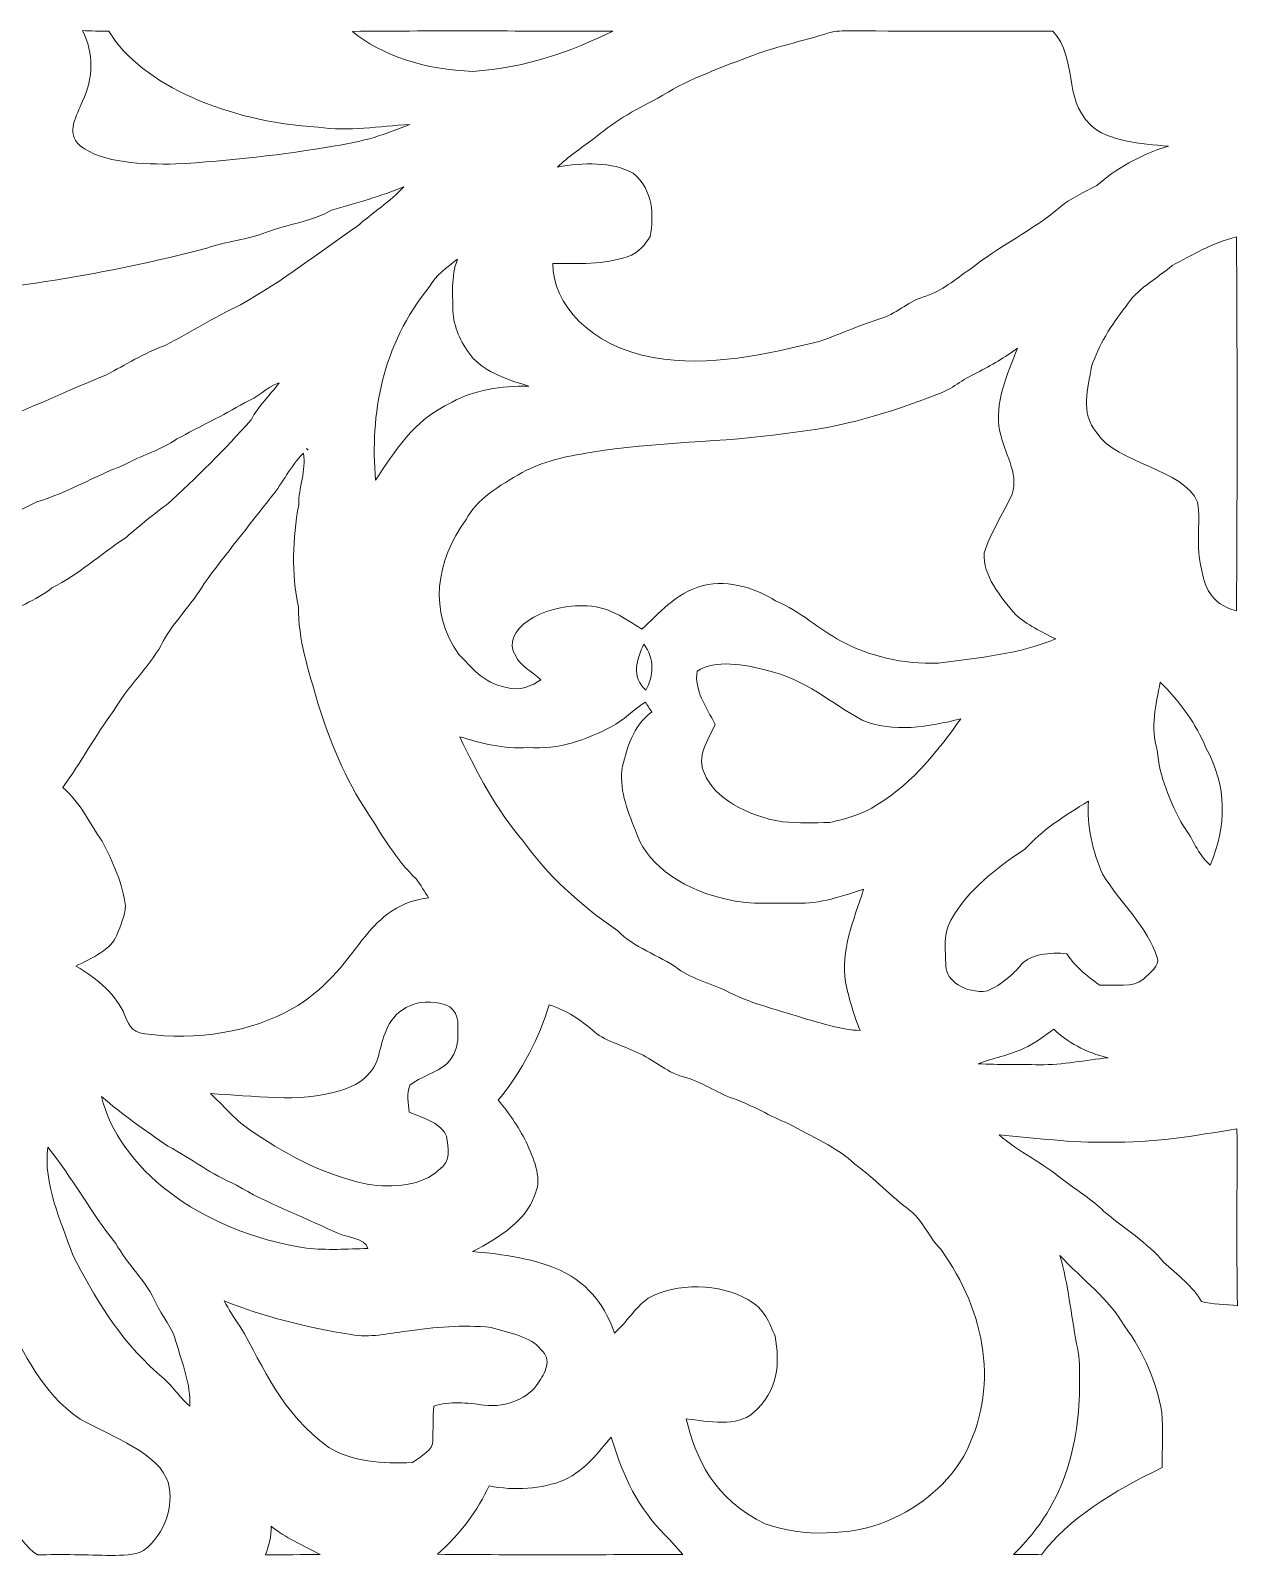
# Model space of a CAD drawing. Header units: millimetres. Extents: x -1200 to 1200, y -590 to 590.
# Drawn here: x 266 to 1200, y -590 to 590 of the extents above; entities that cross this region are included whole.
import ezdxf

# ---------------------------------------------------------------- set-up
doc = ezdxf.new("R2010")
doc.units = ezdxf.units.MM
doc.header["$MEASUREMENT"] = 0
doc.layers.add('Layer 1', color=7, linetype='Continuous')

msp = doc.modelspace()

# ---------------------------------------------------------------- linework, layer by layer
at = {"layer": 'Layer 1', "color": 250, "lineweight": 20}
for points, knots in [([(501.8141, 500.8112), (501.8141, 500.8112), (501.8141, 500.8112), (501.8141, 500.8112), (522.6294, 503.5947), (541.7168, 509.924), (559.3836, 517.3132), (535.8794, 515.8597), (512.1445, 511.7958), (488.564, 515.2439), (419.4722, 519.259), (352.1854, 547.2867), (326.5311, 589.5007), (319.7335, 589.4511), (312.8967, 589.5747), (306.061, 589.9685), (315.2014, 572.334), (314.6636, 552.9018), (306.0991, 535.243), (301.9894, 524.0859), (292.7336, 511.328), (304.256, 500.7623), (322.0762, 487.2407), (352.7612, 486.428), (378.3012, 486.7485), (420.01, 489.0139), (461.3725, 493.8172), (501.8141, 500.8112)], [0, 0, 0, 0, 0.111111111, 0.111111111, 0.111111111, 0.222222222, 0.222222222, 0.222222222, 0.333333333, 0.333333333, 0.333333333, 0.444444444, 0.444444444, 0.444444444, 0.555555556, 0.555555556, 0.555555556, 0.666666667, 0.666666667, 0.666666667, 0.777777778, 0.777777778, 0.777777778, 0.888888889, 0.888888889, 0.888888889, 1, 1, 1, 1]), ([(716.5001, 589.6236), (716.5001, 589.6236), (716.5001, 589.6236), (716.5001, 589.6236), (649.3679, 589.4267), (582.2346, 590.018), (515.1405, 589.3282), (536.7242, 570.8812), (572.134, 559.3052), (608.235, 558.4186), (648.5993, 560.7832), (685.0074, 574.0088), (716.5001, 589.6236)], [0, 0, 0, 0, 0.25, 0.25, 0.25, 0.5, 0.5, 0.5, 0.75, 0.75, 0.75, 1, 1, 1, 1]), ([(876.2296, 349.4171), (876.2296, 349.4171), (876.2296, 349.4171), (876.2296, 349.4171), (891.8606, 354.8354), (906.3386, 361.5348), (922.2777, 366.6326), (936.0264, 370.4501), (943.5545, 379.5874), (956.8426, 383.8482), (971.9358, 388.479), (981.3451, 397.6408), (992.751, 405.0788), (1014.1051, 422.4668), (1042.5638, 435.7664), (1062.9566, 453.6962), (1070.7917, 460.1736), (1081.3528, 464.9021), (1091.1083, 470.0991), (1105.5102, 482.7341), (1124.3287, 493.94), (1146.6038, 500.5403), (1124.9427, 502.0678), (1099.4038, 504.5058), (1086.1156, 516.9432), (1064.2238, 538.7895), (1077.1288, 567.0882), (1057.0038, 589.5496), (1004.7721, 589.7716), (952.5022, 589.4267), (900.2704, 589.7472), (894.74, 589.648), (888.8645, 589.8945), (883.8338, 588.1456), (863.1711, 581.5949), (840.7805, 577.2846), (821.3088, 569.3292), (796.6147, 560.143), (771.6887, 550.7593), (751.4875, 537.6565), (732.7843, 528.4452), (715.3865, 518.0023), (701.2916, 505.8358), (691.6134, 498.9394), (681.7436, 492.1423), (673.8323, 484.3098), (693.3803, 487.8564), (715.9624, 488.5957), (732.4001, 479.6553), (748.3, 465.617), (748.0311, 447.1944), (745.5739, 430.693), (741.6939, 424.7078), (737.2392, 418.0335), (727.7537, 414.9059), (710.125, 408.8963), (689.5395, 409.5609), (670.1831, 409.7089), (669.7226, 378.6268), (699.2177, 345.5752), (747.7621, 336.9797), (791.3532, 329.2212), (835.7107, 339.516), (876.2296, 349.4171)], [0, 0, 0, 0, 0.047619048, 0.047619048, 0.047619048, 0.095238095, 0.095238095, 0.095238095, 0.142857143, 0.142857143, 0.142857143, 0.19047619, 0.19047619, 0.19047619, 0.238095238, 0.238095238, 0.238095238, 0.285714286, 0.285714286, 0.285714286, 0.333333333, 0.333333333, 0.333333333, 0.380952381, 0.380952381, 0.380952381, 0.428571429, 0.428571429, 0.428571429, 0.476190476, 0.476190476, 0.476190476, 0.523809524, 0.523809524, 0.523809524, 0.571428571, 0.571428571, 0.571428571, 0.619047619, 0.619047619, 0.619047619, 0.666666667, 0.666666667, 0.666666667, 0.714285714, 0.714285714, 0.714285714, 0.761904762, 0.761904762, 0.761904762, 0.80952381, 0.80952381, 0.80952381, 0.857142857, 0.857142857, 0.857142857, 0.904761905, 0.904761905, 0.904761905, 0.952380952, 0.952380952, 0.952380952, 1, 1, 1, 1]), ([(143.6437, 250.2359), (143.6437, 250.2359), (143.6437, 250.2359), (143.6437, 250.2359), (165.3048, 259.7921), (189.1541, 266.9348), (211.66, 275.5548), (250.0657, 290.9231), (286.7046, 307.9913), (324.8796, 323.5816), (339.5123, 331.5362), (353.5299, 340.1318), (370.1984, 346.3878), (389.9379, 356.6331), (408.1426, 368.1351), (428.5745, 377.8637), (461.4499, 396.1628), (488.6784, 418.058), (518.4043, 438.3279), (530.349, 448.6716), (544.4439, 457.9081), (554.8896, 469.0156), (537.1466, 461.7989), (517.9056, 456.4301), (498.8563, 450.9134), (484.4925, 442.5147), (464.9825, 440.0761), (448.5841, 433.8696), (434.1811, 428.2544), (417.1294, 426.9), (402.4967, 421.6046), (326.1849, 401.5322), (245.2266, 388.5035), (163.0774, 383.1096), (148.6744, 382.3214), (134.081, 383.356), (119.8706, 381.2379), (102.0885, 379.0212), (83.8458, 380.1048), (66.1801, 382.2229), (20.0927, 383.356), (-26.1851, 387.001), (-70.3902, 395.8179), (-88.5556, 399.5369), (-107.8738, 401.4338), (-124.6959, 407.4923), (-105.1468, 390.8185), (-81.4129, 374.4644), (-74.9604, 353.3574), (-67.0491, 327.4723), (-108.2581, 303.3117), (-147.3161, 306.8582), (-182.9958, 314.1238), (-194.3636, 347.4958), (-169.553, 364.835), (-170.4751, 369.4406), (-181.6894, 368.554), (-187.1436, 370.1793), (-204.0026, 369.6871), (-222.6677, 365.2042), (-232.0781, 355.648), (-262.6868, 335.1813), (-275.4754, 306.8338), (-281.6971, 279.3723), (-282.6191, 267.9688), (-281.5827, 256.5408), (-282.0051, 245.1136), (-283.4639, 226.9123), (-275.975, 209.1305), (-270.2912, 191.4716), (-248.5538, 191.7425), (-227.3151, 187.9495), (-205.616, 188.8117), (-82.6028, 185.9542), (36.7231, 213.3669), (143.6437, 250.2359)], [0, 0, 0, 0, 0.04, 0.04, 0.04, 0.08, 0.08, 0.08, 0.12, 0.12, 0.12, 0.16, 0.16, 0.16, 0.2, 0.2, 0.2, 0.24, 0.24, 0.24, 0.28, 0.28, 0.28, 0.32, 0.32, 0.32, 0.36, 0.36, 0.36, 0.4, 0.4, 0.4, 0.44, 0.44, 0.44, 0.48, 0.48, 0.48, 0.52, 0.52, 0.52, 0.56, 0.56, 0.56, 0.6, 0.6, 0.6, 0.64, 0.64, 0.64, 0.68, 0.68, 0.68, 0.72, 0.72, 0.72, 0.76, 0.76, 0.76, 0.8, 0.8, 0.8, 0.84, 0.84, 0.84, 0.88, 0.88, 0.88, 0.92, 0.92, 0.92, 0.96, 0.96, 0.96, 1, 1, 1, 1]), ([(1199.1426, 140.933), (1199.1426, 140.933), (1199.1426, 140.933), (1199.1426, 140.933), (1199.8339, 237.3551), (1199.7577, 333.8024), (1199.1807, 430.2497), (1179.9016, 425.6685), (1165.1154, 416.1619), (1149.369, 408.108), (1137.2326, 397.7637), (1120.8723, 389.1192), (1113.8057, 376.6566), (1101.8229, 361.953), (1092.6062, 346.1659), (1086.9985, 329.9849), (1084.1953, 313.0151), (1077.9344, 294.5437), (1091.0691, 278.658), (1106.5466, 254.7927), (1158.2797, 250.8768), (1169.0324, 225.0405), (1171.7976, 207.8494), (1166.9977, 190.3875), (1172.22, 173.3199), (1174.025, 160.9557), (1178.7879, 145.9324), (1199.1426, 140.933)], [0, 0, 0, 0, 0.111111111, 0.111111111, 0.111111111, 0.222222222, 0.222222222, 0.222222222, 0.333333333, 0.333333333, 0.333333333, 0.444444444, 0.444444444, 0.444444444, 0.555555556, 0.555555556, 0.555555556, 0.666666667, 0.666666667, 0.666666667, 0.777777778, 0.777777778, 0.777777778, 0.888888889, 0.888888889, 0.888888889, 1, 1, 1, 1]), ([(592.1816, 302.4746), (592.1816, 302.4746), (592.1816, 302.4746), (592.1816, 302.4746), (608.3505, 311.6119), (630.4339, 315.1089), (651.5953, 314.8876), (634.8507, 319.665), (618.1822, 325.8226), (608.5812, 336.2404), (599.479, 346.7328), (594.4091, 358.6773), (592.9111, 370.6225), (592.8729, 384.8089), (590.9526, 399.2416), (596.4067, 413.157), (588.2646, 406.6301), (579.1242, 400.3007), (575.0146, 392.1729), (537.569, 346.3138), (528.7356, 293.1153), (532.9215, 242.0837), (547.7077, 263.782), (561.304, 287.9182), (592.1816, 302.4746)], [0, 0, 0, 0, 0.125, 0.125, 0.125, 0.25, 0.25, 0.25, 0.375, 0.375, 0.375, 0.5, 0.5, 0.5, 0.625, 0.625, 0.625, 0.75, 0.75, 0.75, 0.875, 0.875, 0.875, 1, 1, 1, 1]), ([(660.9273, 87.6352), (660.9273, 87.6352), (660.9273, 87.6352), (660.9273, 87.6352), (654.514, 93.8172), (644.2599, 98.5709), (641.3794, 106.0579), (628.7443, 126.0073), (662.9631, 146.1048), (693.1114, 144.7009), (713.0437, 145.4646), (726.063, 134.6029), (739.006, 126.7215), (752.5632, 138.8637), (764.0083, 154.0106), (786.5141, 160.6604), (807.3293, 165.1432), (827.992, 158.0249), (842.4702, 148.8136), (862.2881, 140.3416), (875.1921, 127.1404), (893.3574, 117.4858), (914.0583, 106.2058), (941.1725, 99.334), (968.4794, 100.4915), (999.7032, 104.3341), (1032.0789, 107.9547), (1059.3085, 119.1606), (1048.1323, 124.6034), (1037.0334, 130.4161), (1028.6224, 137.6817), (1015.6793, 152.4098), (1003.0051, 168.3449), (1003.9272, 185.7085), (1008.6901, 201.3476), (1018.5599, 216.0512), (1025.511, 231.2966), (1030.9652, 247.8224), (1019.1359, 263.634), (1016.0255, 279.7911), (1011.7623, 301.6368), (1021.287, 323.2367), (1029.7742, 344.1713), (1019.8652, 337.423), (1009.8419, 330.6747), (998.1279, 325.2068), (987.1445, 320.0594), (979.2332, 312.5229), (967.173, 308.2866), (931.687, 294.4947), (893.4728, 282.5251), (852.0722, 278.5101), (801.6835, 270.8996), (749.1839, 272.1311), (699.1414, 263.3631), (680.054, 260.8023), (661.4651, 256.0731), (646.4492, 247.9459), (628.629, 237.8229), (610.5397, 226.6665), (603.1271, 211.7164), (579.5075, 179.428), (573.8628, 140.2676), (597.2897, 107.2649), (607.3141, 97.6103), (615.3016, 85.2217), (634.2747, 81.7491), (644.0672, 78.1782), (654.3605, 83.1531), (660.9273, 87.6352)], [0, 0, 0, 0, 0.043478261, 0.043478261, 0.043478261, 0.086956522, 0.086956522, 0.086956522, 0.130434783, 0.130434783, 0.130434783, 0.173913043, 0.173913043, 0.173913043, 0.217391304, 0.217391304, 0.217391304, 0.260869565, 0.260869565, 0.260869565, 0.304347826, 0.304347826, 0.304347826, 0.347826087, 0.347826087, 0.347826087, 0.391304348, 0.391304348, 0.391304348, 0.434782609, 0.434782609, 0.434782609, 0.47826087, 0.47826087, 0.47826087, 0.52173913, 0.52173913, 0.52173913, 0.565217391, 0.565217391, 0.565217391, 0.608695652, 0.608695652, 0.608695652, 0.652173913, 0.652173913, 0.652173913, 0.695652174, 0.695652174, 0.695652174, 0.739130435, 0.739130435, 0.739130435, 0.782608696, 0.782608696, 0.782608696, 0.826086957, 0.826086957, 0.826086957, 0.869565217, 0.869565217, 0.869565217, 0.913043478, 0.913043478, 0.913043478, 0.956521739, 0.956521739, 0.956521739, 1, 1, 1, 1]), ([(109.3858, 80.0003), (109.3858, 80.0003), (109.3858, 80.0003), (109.3858, 80.0003), (151.7859, 91.3793), (186.7732, 110.8115), (225.3325, 126.3767), (230.6321, 128.6184), (236.1244, 130.835), (240.3484, 133.9627), (252.831, 143.3465), (270.7656, 148.8136), (282.5569, 158.6407), (303.9479, 169.6497), (319.4254, 184.2061), (338.4366, 196.6931), (349.1513, 205.4115), (359.0984, 214.4992), (370.9278, 222.6271), (394.432, 244.005), (416.6689, 265.9741), (436.6774, 288.756), (441.9389, 298.9028), (451.1566, 307.8433), (458.4538, 317.3995), (447.6239, 313.6065), (442.0935, 305.996), (431.4932, 301.9077), (414.9782, 291.9081), (396.3905, 283.4851), (379.2995, 273.9295), (367.4712, 265.5553), (350.9563, 261.0976), (337.9762, 253.6352), (314.8552, 244.8672), (295.1537, 232.6755), (270.8048, 225.2374), (260.8184, 220.9766), (252.6774, 214.9922), (241.2323, 212.1842), (199.2928, 199.7964), (159.659, 183.9841), (115.8764, 174.305), (50.3565, 154.7492), (-20.5785, 144.3071), (-90.9375, 134.554), (-111.2149, 132.9036), (-131.4553, 130.8594), (-151.7327, 129.1357), (-177.3108, 128.6673), (-202.8889, 129.0365), (-228.467, 129.0121), (-203.0043, 95.837), (-155.0357, 70.1488), (-100.1934, 59.1153), (-72.0798, 53.7458), (-42.4693, 56.4309), (-13.6274, 55.8885), (29.3485, 58.4011), (71.1727, 67.2919), (109.3858, 80.0003)], [0, 0, 0, 0, 0.05, 0.05, 0.05, 0.1, 0.1, 0.1, 0.15, 0.15, 0.15, 0.2, 0.2, 0.2, 0.25, 0.25, 0.25, 0.3, 0.3, 0.3, 0.35, 0.35, 0.35, 0.4, 0.4, 0.4, 0.45, 0.45, 0.45, 0.5, 0.5, 0.5, 0.55, 0.55, 0.55, 0.6, 0.6, 0.6, 0.65, 0.65, 0.65, 0.7, 0.7, 0.7, 0.75, 0.75, 0.75, 0.8, 0.8, 0.8, 0.85, 0.85, 0.85, 0.9, 0.9, 0.9, 0.95, 0.95, 0.95, 1, 1, 1, 1]), ([(468.0548, -167.1269), (468.0548, -167.1269), (468.0548, -167.1269), (468.0548, -167.1269), (493.4794, -152.7437), (508.1893, -132.8431), (522.7066, -113.6078), (533.9971, -99.8893), (547.5934, -83.9548), (573.939, -81.2453), (570.8287, -76.3199), (568.1016, -71.2709), (564.3381, -66.4928), (548.3609, -50.9766), (538.453, -33.3666), (527.4303, -16.2738), (509.1877, 11.261), (497.3582, 40.2989), (488.4106, 69.607), (481.2287, 94.2117), (472.8557, 118.9637), (473.3936, 144.1095), (467.5942, 170.1671), (468.7853, 196.7664), (473.4697, 222.849), (473.202, 236.3205), (479.5772, 249.4728), (477.0808, 262.9694), (466.7495, 252.4525), (461.5261, 240.4095), (452.5011, 229.4982), (435.1032, 207.0123), (417.014, 184.7723), (400.3075, 162.0888), (391.0908, 145.5875), (374.922, 131.0807), (367.125, 114.2597), (356.9863, 96.8717), (340.5106, 81.3058), (330.4481, 63.8682), (315.9308, 44.4117), (305.4078, 23.8464), (290.8905, 4.3647), (305.4078, -8.1468), (311.2833, -23.4906), (321.4993, -37.406), (329.9102, -53.6609), (337.1695, -70.3103), (339.5504, -87.4029), (338.821, -95.0623), (335.7868, -102.5988), (332.6755, -109.9872), (328.7585, -120.7749), (313.895, -127.5972), (300.9911, -134.0006), (318.6579, -143.9506), (332.6374, -156.9794), (338.7818, -171.6586), (341.4708, -177.2988), (343.1604, -185.3275), (354.3366, -186.3126), (393.8941, -192.2482), (437.7911, -184.4409), (468.0548, -167.1269)], [0, 0, 0, 0, 0.047619048, 0.047619048, 0.047619048, 0.095238095, 0.095238095, 0.095238095, 0.142857143, 0.142857143, 0.142857143, 0.19047619, 0.19047619, 0.19047619, 0.238095238, 0.238095238, 0.238095238, 0.285714286, 0.285714286, 0.285714286, 0.333333333, 0.333333333, 0.333333333, 0.380952381, 0.380952381, 0.380952381, 0.428571429, 0.428571429, 0.428571429, 0.476190476, 0.476190476, 0.476190476, 0.523809524, 0.523809524, 0.523809524, 0.571428571, 0.571428571, 0.571428571, 0.619047619, 0.619047619, 0.619047619, 0.666666667, 0.666666667, 0.666666667, 0.714285714, 0.714285714, 0.714285714, 0.761904762, 0.761904762, 0.761904762, 0.80952381, 0.80952381, 0.80952381, 0.857142857, 0.857142857, 0.857142857, 0.904761905, 0.904761905, 0.904761905, 0.952380952, 0.952380952, 0.952380952, 1, 1, 1, 1]), ([(480.8825, 265.4073), (480.8825, 265.4073), (480.8825, 265.4073), (480.8825, 265.4073), (478.7705, 266.7868), (478.7705, 266.7868), (480.8825, 265.4073)], [0, 0, 0, 0, 0.5, 0.5, 0.5, 1, 1, 1, 1]), ([(742.002, 79.4836), (742.002, 79.4836), (742.002, 79.4836), (742.002, 79.4836), (748.5688, 90.8376), (748.7996, 104.0137), (740.5803, 115.0478), (735.2045, 103.5704), (730.3654, 90.0982), (742.002, 79.4836)], [0, 0, 0, 0, 0.333333333, 0.333333333, 0.333333333, 0.666666667, 0.666666667, 0.666666667, 1, 1, 1, 1]), ([(920.7405, -9.2799), (920.7405, -9.2799), (920.7405, -9.2799), (920.7405, -9.2799), (950.6971, 9.1184), (968.6709, 33.6239), (985.8, 57.416), (961.5664, 51.2828), (933.1458, 46.1354), (909.5654, 56.3569), (885.0619, 69.3361), (866.4741, 87.9556), (835.2501, 94.9748), (818.9279, 99.334), (795.5772, 103.6688), (781.7512, 94.3346), (779.3704, 79.7545), (788.9331, 66.4793), (795.7699, 53.0317), (790.2003, 40.7171), (780.8683, 28.0583), (787.5505, 15.0296), (794.8478, -3.6395), (819.6573, -17.6038), (848.116, -22.333), (860.0988, -23.4906), (872.3506, -23.2442), (884.3706, -22.7268), (897.736, -20.0669), (910.948, -15.8557), (920.7405, -9.2799)], [0, 0, 0, 0, 0.1, 0.1, 0.1, 0.2, 0.2, 0.2, 0.3, 0.3, 0.3, 0.4, 0.4, 0.4, 0.5, 0.5, 0.5, 0.6, 0.6, 0.6, 0.7, 0.7, 0.7, 0.8, 0.8, 0.8, 0.9, 0.9, 0.9, 1, 1, 1, 1]), ([(1178.8641, -55.8035), (1178.8641, -55.8035), (1178.8641, -55.8035), (1178.8641, -55.8035), (1191.5764, -26.1994), (1192.0379, 5.7931), (1175.523, 34.831), (1168.2268, 52.9088), (1156.0512, 70.0999), (1140.1514, 85.7391), (1136.6948, 68.2771), (1132.3174, 50.5442), (1137.8858, 33.0333), (1139.3457, 12.8618), (1147.7556, -6.7917), (1158.0871, -25.7561), (1166.1518, -35.4603), (1168.3803, -46.9127), (1178.8641, -55.8035)], [0, 0, 0, 0, 0.166666667, 0.166666667, 0.166666667, 0.333333333, 0.333333333, 0.333333333, 0.5, 0.5, 0.5, 0.666666667, 0.666666667, 0.666666667, 0.833333333, 0.833333333, 0.833333333, 1, 1, 1, 1]), ([(907.952, -183.7762), (907.952, -183.7762), (907.952, -183.7762), (907.952, -183.7762), (902.7286, -171.5105), (899.4257, -158.9991), (896.6604, -146.4381), (892.7053, -122.1049), (903.0356, -98.19), (910.6018, -74.5466), (894.0487, -79.5216), (877.3813, -86.0478), (858.37, -85.2597), (839.5907, -84.9154), (819.6965, -86.8856), (802.1059, -81.5657), (766.8115, -73.438), (741.0037, -52.257), (734.0516, -28.9089), (727.4456, -12.7524), (721.0322, 3.9954), (724.1045, 20.8172), (727.9452, 35.4468), (731.5934, 50.9135), (746.6485, 62.8099), (744.997, 65.2974), (743.3454, 67.8093), (741.6939, 70.3212), (732.2847, 64.2383), (725.4871, 56.6522), (715.1948, 51.1355), (697.0676, 41.7022), (675.0222, 33.1073), (650.7505, 35.2248), (632.0462, 33.8704), (614.5341, 38.402), (598.0963, 43.5494), (611.4618, 15.7186), (625.5556, -12.1366), (647.7164, -37.6769), (665.5748, -63.2171), (690.8067, -86.2943), (720.4182, -106.7611), (731.9396, -119.0512), (752.4869, -125.553), (767.0423, -135.9959), (777.9496, -144.271), (794.5789, -147.6452), (807.2139, -154.517), (825.1114, -163.7276), (847.0796, -168.4324), (867.2034, -175.1555), (880.4155, -178.6532), (893.3574, -183.3329), (907.952, -183.7762)], [0, 0, 0, 0, 0.055555556, 0.055555556, 0.055555556, 0.111111111, 0.111111111, 0.111111111, 0.166666667, 0.166666667, 0.166666667, 0.222222222, 0.222222222, 0.222222222, 0.277777778, 0.277777778, 0.277777778, 0.333333333, 0.333333333, 0.333333333, 0.388888889, 0.388888889, 0.388888889, 0.444444444, 0.444444444, 0.444444444, 0.5, 0.5, 0.5, 0.555555556, 0.555555556, 0.555555556, 0.611111111, 0.611111111, 0.611111111, 0.666666667, 0.666666667, 0.666666667, 0.722222222, 0.722222222, 0.722222222, 0.777777778, 0.777777778, 0.777777778, 0.833333333, 0.833333333, 0.833333333, 0.888888889, 0.888888889, 0.888888889, 0.944444444, 0.944444444, 0.944444444, 1, 1, 1, 1]), ([(1006.5008, -153.187), (1006.5008, -153.187), (1006.5008, -153.187), (1006.5008, -153.187), (1017.7914, -147.8916), (1026.2415, -140.6016), (1032.6167, -132.6951), (1039.5297, -124.7649), (1054.968, -123.0411), (1067.873, -124.4444), (1073.8258, -133.5084), (1082.9662, -141.5371), (1093.3738, -148.7042), (1104.6261, -148.064), (1119.3742, -151.0193), (1127.094, -144.0246), (1132.1246, -139.0496), (1140.1514, -133.7793), (1137.8478, -127.3019), (1130.7812, -104.2241), (1109.0047, -84.7179), (1095.7547, -63.1187), (1087.5745, -44.7205), (1083.3113, -25.3867), (1084.6177, -6.2499), (1066.3369, -17.5305), (1048.0169, -29.1553), (1035.4962, -43.4645), (1012.0693, -58.6115), (990.9853, -75.9995), (979.4628, -96.2198), (971.5515, -108.1895), (974.1632, -121.3907), (974.2013, -134.0257), (974.5856, -144.7639), (988.8721, -155.551), (1006.5008, -153.187)], [0, 0, 0, 0, 0.083333333, 0.083333333, 0.083333333, 0.166666667, 0.166666667, 0.166666667, 0.25, 0.25, 0.25, 0.333333333, 0.333333333, 0.333333333, 0.416666667, 0.416666667, 0.416666667, 0.5, 0.5, 0.5, 0.583333333, 0.583333333, 0.583333333, 0.666666667, 0.666666667, 0.666666667, 0.75, 0.75, 0.75, 0.833333333, 0.833333333, 0.833333333, 0.916666667, 0.916666667, 0.916666667, 1, 1, 1, 1]), ([(581.7359, -291.8972), (581.7359, -291.8972), (581.7359, -291.8972), (581.7359, -291.8972), (592.1816, -284.8041), (589.1095, -274.4352), (587.8423, -265.6428), (584.5012, -256.185), (570.7133, -251.5793), (558.9231, -246.9248), (558.4234, -240.0529), (556.6184, -232.9354), (559.5371, -226.1627), (567.4103, -219.5373), (580.4295, -216.4096), (588.0339, -209.6362), (594.064, -203.2824), (596.7138, -195.7948), (596.6365, -188.4063), (596.4067, -180.7219), (598.595, -171.979), (590.4921, -165.5009), (581.8122, -161.1172), (569.0999, -160.2062), (559.9214, -164.5158), (541.7168, -172.4956), (539.5667, -187.9385), (535.8794, -200.6958), (534.0363, -212.9363), (523.7049, -225.7438), (505.0399, -230.3739), (473.6625, -240.2506), (438.2527, -233.9945), (405.2239, -232.6149), (415.2863, -241.753), (423.1203, -251.9242), (435.0259, -260.2), (460.9502, -277.7849), (489.7539, -294.976), (526.3928, -302.5865), (545.9027, -306.1079), (570.0982, -303.4732), (581.7359, -291.8972)], [0, 0, 0, 0, 0.071428571, 0.071428571, 0.071428571, 0.142857143, 0.142857143, 0.142857143, 0.214285714, 0.214285714, 0.214285714, 0.285714286, 0.285714286, 0.285714286, 0.357142857, 0.357142857, 0.357142857, 0.428571429, 0.428571429, 0.428571429, 0.5, 0.5, 0.5, 0.571428571, 0.571428571, 0.571428571, 0.642857143, 0.642857143, 0.642857143, 0.714285714, 0.714285714, 0.714285714, 0.785714286, 0.785714286, 0.785714286, 0.857142857, 0.857142857, 0.857142857, 0.928571429, 0.928571429, 0.928571429, 1, 1, 1, 1]), ([(928.691, -563.5055), (928.691, -563.5055), (928.691, -563.5055), (928.691, -563.5055), (956.6119, -551.6098), (976.4679, -533.1383), (988.1428, -513.1644), (1016.0255, -460.9257), (1005.6942, -402.4812), (970.2843, -352.8787), (960.6824, -343.6919), (957.7256, -332.2891), (947.1253, -323.4715), (931.4943, -311.9695), (919.5887, -298.6211), (903.8423, -287.1687), (890.6314, -274.3612), (870.3911, -265.9137), (852.6862, -255.9637), (837.6703, -250.1509), (825.4958, -241.8263), (809.941, -236.5315), (796.0769, -231.7039), (785.8991, -223.4532), (771.152, -219.5617), (756.5955, -215.523), (748.3392, -206.188), (735.3188, -200.6958), (723.682, -195.105), (709.0886, -191.4852), (700.7538, -183.4313), (691.6907, -175.6484), (681.0142, -168.3828), (667.4179, -163.8268), (659.2758, -189.3419), (647.1013, -214.6112), (627.8984, -237.6395), (637.0007, -248.747), (644.9513, -260.2489), (650.5578, -272.2926), (656.0883, -285.1489), (662.3099, -298.9408), (655.705, -312.142), (649.5976, -329.9985), (629.6654, -343.8887), (607.9662, -354.8985), (631.663, -356.7946), (656.012, -360.3908), (675.8289, -369.3305), (699.9863, -380.7836), (711.7003, -399.6), (717.7673, -417.8746), (727.6382, -409.3279), (732.9379, -398.9102), (744.0368, -390.9304), (765.0838, -378.6158), (800.4555, -379.6009), (820.9256, -392.0391), (834.2137, -398.9842), (837.8237, -410.3137), (842.0869, -420.3865), (845.9267, -440.4345), (844.9664, -463.1179), (824.9961, -479.7673), (813.0524, -490.6283), (790.393, -486.3926), (773.3794, -484.2989), (780.5994, -514.3463), (794.6943, -546.5609), (834.5588, -565.5992), (863.5553, -575.6728), (900.7701, -574.9334), (928.691, -563.5055)], [0, 0, 0, 0, 0.041666667, 0.041666667, 0.041666667, 0.083333333, 0.083333333, 0.083333333, 0.125, 0.125, 0.125, 0.166666667, 0.166666667, 0.166666667, 0.208333333, 0.208333333, 0.208333333, 0.25, 0.25, 0.25, 0.291666667, 0.291666667, 0.291666667, 0.333333333, 0.333333333, 0.333333333, 0.375, 0.375, 0.375, 0.416666667, 0.416666667, 0.416666667, 0.458333333, 0.458333333, 0.458333333, 0.5, 0.5, 0.5, 0.541666667, 0.541666667, 0.541666667, 0.583333333, 0.583333333, 0.583333333, 0.625, 0.625, 0.625, 0.666666667, 0.666666667, 0.666666667, 0.708333333, 0.708333333, 0.708333333, 0.75, 0.75, 0.75, 0.791666667, 0.791666667, 0.791666667, 0.833333333, 0.833333333, 0.833333333, 0.875, 0.875, 0.875, 0.916666667, 0.916666667, 0.916666667, 0.958333333, 0.958333333, 0.958333333, 1, 1, 1, 1]), ([(1099.9798, -204.9565), (1099.9798, -204.9565), (1099.9798, -204.9565), (1099.9798, -204.9565), (1082.4283, -200.8933), (1067.9873, -192.5687), (1057.7332, -182.692), (1050.4751, -188.0615), (1043.4086, -193.7018), (1034.2682, -197.839), (1023.5144, -202.8635), (1010.4951, -205.1786), (999.1655, -209.5622), (1014.9499, -210.2275), (1030.7725, -210.2031), (1046.5581, -210.2275), (1064.7616, -210.5724), (1082.1594, -206.5825), (1099.9798, -204.9565)], [0, 0, 0, 0, 0.166666667, 0.166666667, 0.166666667, 0.333333333, 0.333333333, 0.333333333, 0.5, 0.5, 0.5, 0.666666667, 0.666666667, 0.666666667, 0.833333333, 0.833333333, 0.833333333, 1, 1, 1, 1]), ([(526.9306, -352.3858), (526.9306, -352.3858), (526.9306, -352.3858), (526.9306, -352.3858), (525.4718, -344.1352), (508.4963, -343.8887), (500.2388, -339.1113), (475.4293, -327.1165), (447.9309, -317.3146), (425.4632, -303.3747), (405.3773, -295.1729), (390.822, -282.8095), (372.2723, -273.4006), (354.4127, -261.0371), (336.7851, -248.4761), (320.9615, -234.9795), (333.5595, -288.671), (395.4684, -339.2586), (479.4999, -352.263), (495.169, -353.8143), (511.1843, -353.0261), (526.9306, -352.3858)], [0, 0, 0, 0, 0.142857143, 0.142857143, 0.142857143, 0.285714286, 0.285714286, 0.285714286, 0.428571429, 0.428571429, 0.428571429, 0.571428571, 0.571428571, 0.571428571, 0.714285714, 0.714285714, 0.714285714, 0.857142857, 0.857142857, 0.857142857, 1, 1, 1, 1]), ([(1199.9493, -396.7431), (1199.9493, -396.7431), (1199.9493, -396.7431), (1199.9493, -396.7431), (1198.9509, -351.1543), (1199.8719, -305.5173), (1199.5268, -259.904), (1166.9977, -265.1994), (1134.0069, -270.9627), (1100.1713, -270.1256), (1071.5984, -270.9382), (1043.6383, -266.8247), (1015.4878, -264.6332), (1030.1204, -277.3905), (1050.2062, -286.9222), (1065.184, -299.4833), (1075.4, -307.6844), (1087.9588, -314.7035), (1096.5232, -323.7668), (1112.1542, -336.7467), (1130.7812, -348.3959), (1142.7631, -363.0507), (1153.4406, -372.9022), (1165.8448, -382.0144), (1171.9903, -393.5408), (1180.631, -396.0534), (1190.7707, -395.2896), (1199.9493, -396.7431)], [0, 0, 0, 0, 0.111111111, 0.111111111, 0.111111111, 0.222222222, 0.222222222, 0.222222222, 0.333333333, 0.333333333, 0.333333333, 0.444444444, 0.444444444, 0.444444444, 0.555555556, 0.555555556, 0.555555556, 0.666666667, 0.666666667, 0.666666667, 0.777777778, 0.777777778, 0.777777778, 0.888888889, 0.888888889, 0.888888889, 1, 1, 1, 1]), ([(389.2086, -474.5214), (389.2086, -474.5214), (389.2086, -474.5214), (389.2086, -474.5214), (390.1306, -457.5767), (383.2557, -441.0998), (378.532, -424.5489), (376.1512, -414.1556), (367.6629, -404.9687), (363.1699, -394.9447), (356.1416, -378.567), (340.7414, -364.4295), (331.8687, -348.4944), (312.1673, -324.3093), (298.9945, -298.2021), (279.292, -274.0659), (275.7973, -302.5369), (289.2009, -330.2198), (298.6483, -357.7057), (315.4311, -389.3051), (333.1751, -421.3716), (363.9767, -448.6362), (374.2688, -456.4925), (379.9146, -466.2456), (389.2086, -474.5214)], [0, 0, 0, 0, 0.125, 0.125, 0.125, 0.25, 0.25, 0.25, 0.375, 0.375, 0.375, 0.5, 0.5, 0.5, 0.625, 0.625, 0.625, 0.75, 0.75, 0.75, 0.875, 0.875, 0.875, 1, 1, 1, 1]), ([(1048.3239, -589.3906), (1048.3239, -589.3906), (1048.3239, -589.3906), (1048.3239, -589.3906), (1068.3716, -561.9046), (1104.2038, -540.059), (1141.6112, -522.0553), (1141.7266, -507.7949), (1142.3025, -493.5102), (1141.4958, -479.2499), (1137.0791, -456.1232), (1128.1303, -433.1689), (1112.1923, -412.1359), (1101.2089, -392.1124), (1079.1254, -375.9315), (1062.5723, -357.9026), (1068.8713, -380.4876), (1071.2522, -403.393), (1075.3237, -426.1742), (1077.6274, -434.6469), (1077.8962, -443.2919), (1077.6655, -451.8868), (1078.5113, -499.1994), (1068.3335, -549.0483), (1026.5866, -589.2678), (1033.8458, -589.2678), (1041.1039, -589.3166), (1048.3239, -589.3906)], [0, 0, 0, 0, 0.111111111, 0.111111111, 0.111111111, 0.222222222, 0.222222222, 0.222222222, 0.333333333, 0.333333333, 0.333333333, 0.444444444, 0.444444444, 0.444444444, 0.555555556, 0.555555556, 0.555555556, 0.666666667, 0.666666667, 0.666666667, 0.777777778, 0.777777778, 0.777777778, 0.888888889, 0.888888889, 0.888888889, 1, 1, 1, 1]), ([(561.5337, -518.0409), (561.5337, -518.0409), (561.5337, -518.0409), (561.5337, -518.0409), (568.1789, -513.1148), (578.0487, -508.3123), (577.3193, -501.0711), (577.5108, -492.2291), (577.2039, -483.3878), (578.1249, -474.5458), (590.4148, -470.0881), (603.8184, -472.0088), (616.7996, -473.6347), (634.9268, -476.1467), (652.0558, -467.2558), (658.5845, -456.887), (664.2695, -448.8576), (670.0677, -438.5383), (660.8892, -430.6074), (653.6692, -420.8543), (636.463, -417.825), (622.4454, -413.4903), (600.6308, -411.5445), (578.3557, -413.0965), (557.0027, -416.4706), (542.8686, -418.0471), (528.3905, -421.889), (513.9886, -419.0817), (479.538, -413.5398), (446.0105, -405.0671), (415.9003, -392.9502), (419.3568, -399.6244), (423.313, -406.1514), (427.9594, -412.5052), (446.7018, -444.7937), (460.0672, -480.1121), (496.8205, -506.3421), (513.9494, -517.1047), (538.5292, -519.5182), (561.5337, -518.0409)], [0, 0, 0, 0, 0.076923077, 0.076923077, 0.076923077, 0.153846154, 0.153846154, 0.153846154, 0.230769231, 0.230769231, 0.230769231, 0.307692308, 0.307692308, 0.307692308, 0.384615385, 0.384615385, 0.384615385, 0.461538462, 0.461538462, 0.461538462, 0.538461538, 0.538461538, 0.538461538, 0.615384615, 0.615384615, 0.615384615, 0.692307692, 0.692307692, 0.692307692, 0.769230769, 0.769230769, 0.769230769, 0.846153846, 0.846153846, 0.846153846, 0.923076923, 0.923076923, 0.923076923, 1, 1, 1, 1]), ([(353.4144, -586.2874), (353.4144, -586.2874), (353.4144, -586.2874), (353.4144, -586.2874), (371.4655, -571.9042), (376.5735, -552.0287), (372.6946, -534.0989), (365.4355, -510.7013), (330.1792, -498.7805), (304.2941, -484.4469), (272.9167, -462.995), (262.9697, -433.4893), (245.4182, -407.2104), (239.3882, -421.5441), (230.0942, -435.213), (219.0334, -448.2174), (210.1239, -462.2068), (191.0364, -472.0583), (181.6271, -485.9493), (170.796, -495.6772), (162.078, -506.6374), (159.8888, -518.6811), (158.3526, -532.0792), (167.5703, -545.8962), (183.2013, -554.7375), (193.5708, -561.092), (211.2757, -561.8802), (223.1051, -556.8808), (230.5167, -552.7184), (236.5849, -547.6939), (243.1527, -543.0142), (248.9902, -559.2203), (253.3295, -576.6823), (271.3033, -589.5386), (290.3527, -589.0213), (309.4021, -589.5142), (328.4123, -590.0315), (336.9006, -589.7355), (346.5015, -589.9575), (353.4144, -586.2874)], [0, 0, 0, 0, 0.076923077, 0.076923077, 0.076923077, 0.153846154, 0.153846154, 0.153846154, 0.230769231, 0.230769231, 0.230769231, 0.307692308, 0.307692308, 0.307692308, 0.384615385, 0.384615385, 0.384615385, 0.461538462, 0.461538462, 0.461538462, 0.538461538, 0.538461538, 0.538461538, 0.615384615, 0.615384615, 0.615384615, 0.692307692, 0.692307692, 0.692307692, 0.769230769, 0.769230769, 0.769230769, 0.846153846, 0.846153846, 0.846153846, 0.923076923, 0.923076923, 0.923076923, 1, 1, 1, 1]), ([(770.6523, -589.3166), (770.6523, -589.3166), (770.6523, -589.3166), (770.6523, -589.3166), (765.3908, -582.9383), (759.7069, -576.7067), (753.6007, -570.6238), (732.8998, -548.5561), (722.7611, -523.3852), (715.3484, -498.3372), (705.1324, -510.1596), (696.4144, -523.2868), (679.0546, -531.5863), (661.6578, -538.5322), (640.3419, -540.059), (620.832, -536.1676), (612.0378, -555.058), (598.8258, -573.1113), (580.7757, -589.0953), (644.0672, -589.7111), (707.3597, -589.3166), (770.6523, -589.3166)], [0, 0, 0, 0, 0.142857143, 0.142857143, 0.142857143, 0.285714286, 0.285714286, 0.285714286, 0.428571429, 0.428571429, 0.428571429, 0.571428571, 0.571428571, 0.571428571, 0.714285714, 0.714285714, 0.714285714, 0.857142857, 0.857142857, 0.857142857, 1, 1, 1, 1]), ([(490.1382, -589.1693), (490.1382, -589.1693), (490.1382, -589.1693), (490.1382, -589.1693), (476.7346, -582.5195), (462.9087, -575.9185), (452.1168, -567.4465), (452.1941, -574.8846), (450.7342, -582.273), (447.7774, -589.4646), (461.9104, -589.3906), (476.0053, -589.4402), (490.1382, -589.1693)], [0, 0, 0, 0, 0.25, 0.25, 0.25, 0.5, 0.5, 0.5, 0.75, 0.75, 0.75, 1, 1, 1, 1])]:
    msp.add_open_spline(points, degree=3, knots=knots, dxfattribs=at)

doc.saveas('drawing.dxf')
